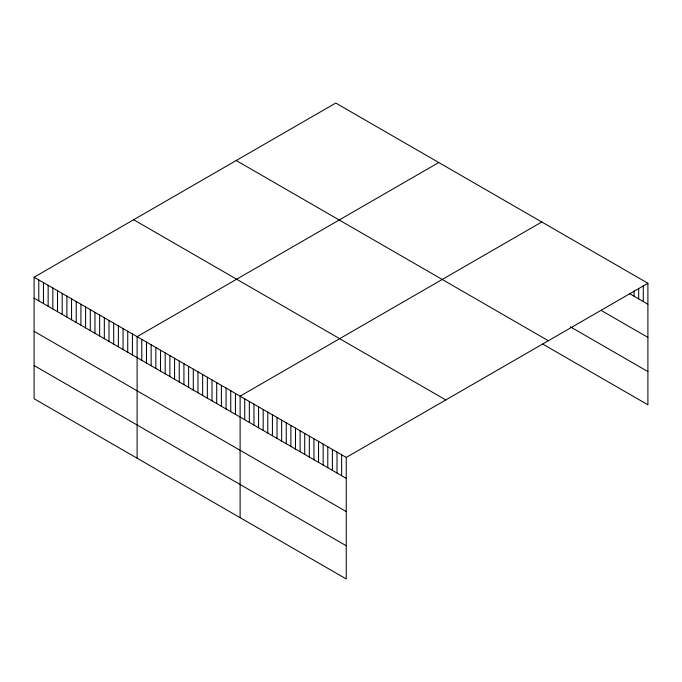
<?xml version="1.0" encoding="UTF-8"?>
<svg xmlns="http://www.w3.org/2000/svg" width="682" height="682" viewBox="0 0 682 682"><rect width="100%" height="100%" fill="white"/><g stroke="black" fill="none" stroke-linecap="round" stroke-linejoin="round"><path stroke-width="1.02" d="M647.9 283.26L346.243 457.426L346.243 578.95L34.1 398.74L34.1 277.207L335.757 103.05L647.9 283.26L647.9 404.793L542.693 344.052M438.765 162.521L137.108 336.678L137.108 458.21M541.772 221.991L240.115 396.148L240.115 517.681M629.443 293.55L647.9 304.206M601.754 310.753L647.9 337.394M570.382 326.84L647.9 371.596M236.211 160.526L548.354 340.736M133.646 219.74L445.789 399.95M34.1 277.207L346.243 457.426M34.1 298.153L346.243 478.363M34.1 331.341L346.243 511.56M34.1 365.543L346.243 545.753M643.288 285.835L643.288 301.538M638.667 288.401L638.667 298.878M634.055 290.975L634.055 296.21M341.631 454.758L341.631 475.704M337.01 452.098L337.01 473.035M332.398 449.429L332.398 470.375M327.786 446.77L327.786 467.707M323.166 444.101L323.166 465.047M318.554 441.442L318.554 462.379M313.942 438.773L313.942 459.719M309.33 436.113L309.33 457.051M304.709 433.445L304.709 454.391M300.097 430.785L300.097 451.723M295.485 428.117L295.485 449.063M290.873 425.457L290.873 446.395M286.252 422.789L286.252 443.735M281.64 420.129L281.64 441.066M277.028 417.461L277.028 438.407M272.416 414.801L272.416 435.738M267.796 412.133L267.796 433.079M263.184 409.473L263.184 430.41M258.572 406.804L258.572 427.75M253.96 404.145L253.96 425.082M249.339 401.476L249.339 422.422M244.727 398.817L244.727 419.754M235.435 393.446L235.435 414.392M230.746 390.743L230.746 411.681M226.066 388.041L226.066 408.978M221.386 385.339L221.386 406.276M216.706 382.636L216.706 403.574M212.017 379.934L212.017 400.871M207.337 377.231L207.337 398.169M202.656 374.529L202.656 395.466M197.976 371.826L197.976 392.764M193.296 369.124L193.296 390.061M188.607 366.413L188.607 387.359M183.927 363.711L183.927 384.657M179.247 361.008L179.247 381.946M174.566 358.306L174.566 379.243M169.878 355.603L169.878 376.541M165.197 352.901L165.197 373.838M160.517 350.198L160.517 371.136M155.837 347.496L155.837 368.433M151.157 344.794L151.157 365.731M146.468 342.091L146.468 363.029M141.788 339.389L141.788 360.326M132.427 333.975L132.427 354.921M127.739 331.273L127.739 352.21M123.058 328.571L123.058 349.508M118.378 325.868L118.378 346.806M113.698 323.166L113.698 344.103M109.018 320.463L109.018 341.401M104.329 317.761L104.329 338.698M99.649 315.058L99.649 335.996M94.969 312.356L94.969 333.293M90.288 309.654L90.288 330.591M85.6 306.943L85.6 327.889M80.919 304.24L80.919 325.186M76.239 301.538L76.239 322.475M71.559 298.835L71.559 319.773M66.879 296.133L66.879 317.07M62.19 293.43L62.19 314.368M57.51 290.728L57.51 311.665M52.829 288.026L52.829 308.963M48.149 285.323L48.149 306.261M43.46 282.621L43.46 303.558M38.78 279.918L38.78 300.856"/></g></svg>
